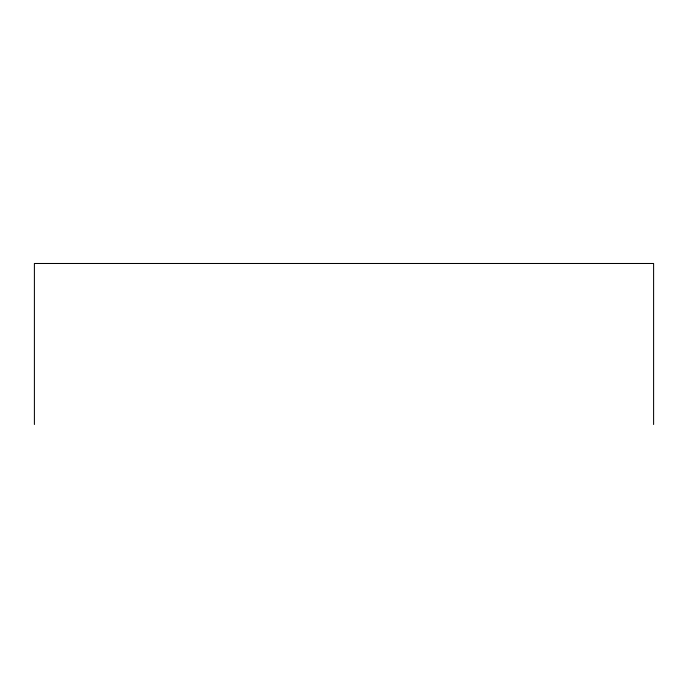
<?xml version="1.0" encoding="UTF-8"?>
<svg xmlns="http://www.w3.org/2000/svg" width="688" height="688" viewBox="0 0 688 688"><rect width="100%" height="100%" fill="white"/><g stroke="black" fill="none" stroke-linecap="round" stroke-linejoin="round"><path stroke-width="1.03" d="M653.6 424.513L653.6 263.487L34.4 263.487L34.4 424.513"/></g></svg>
